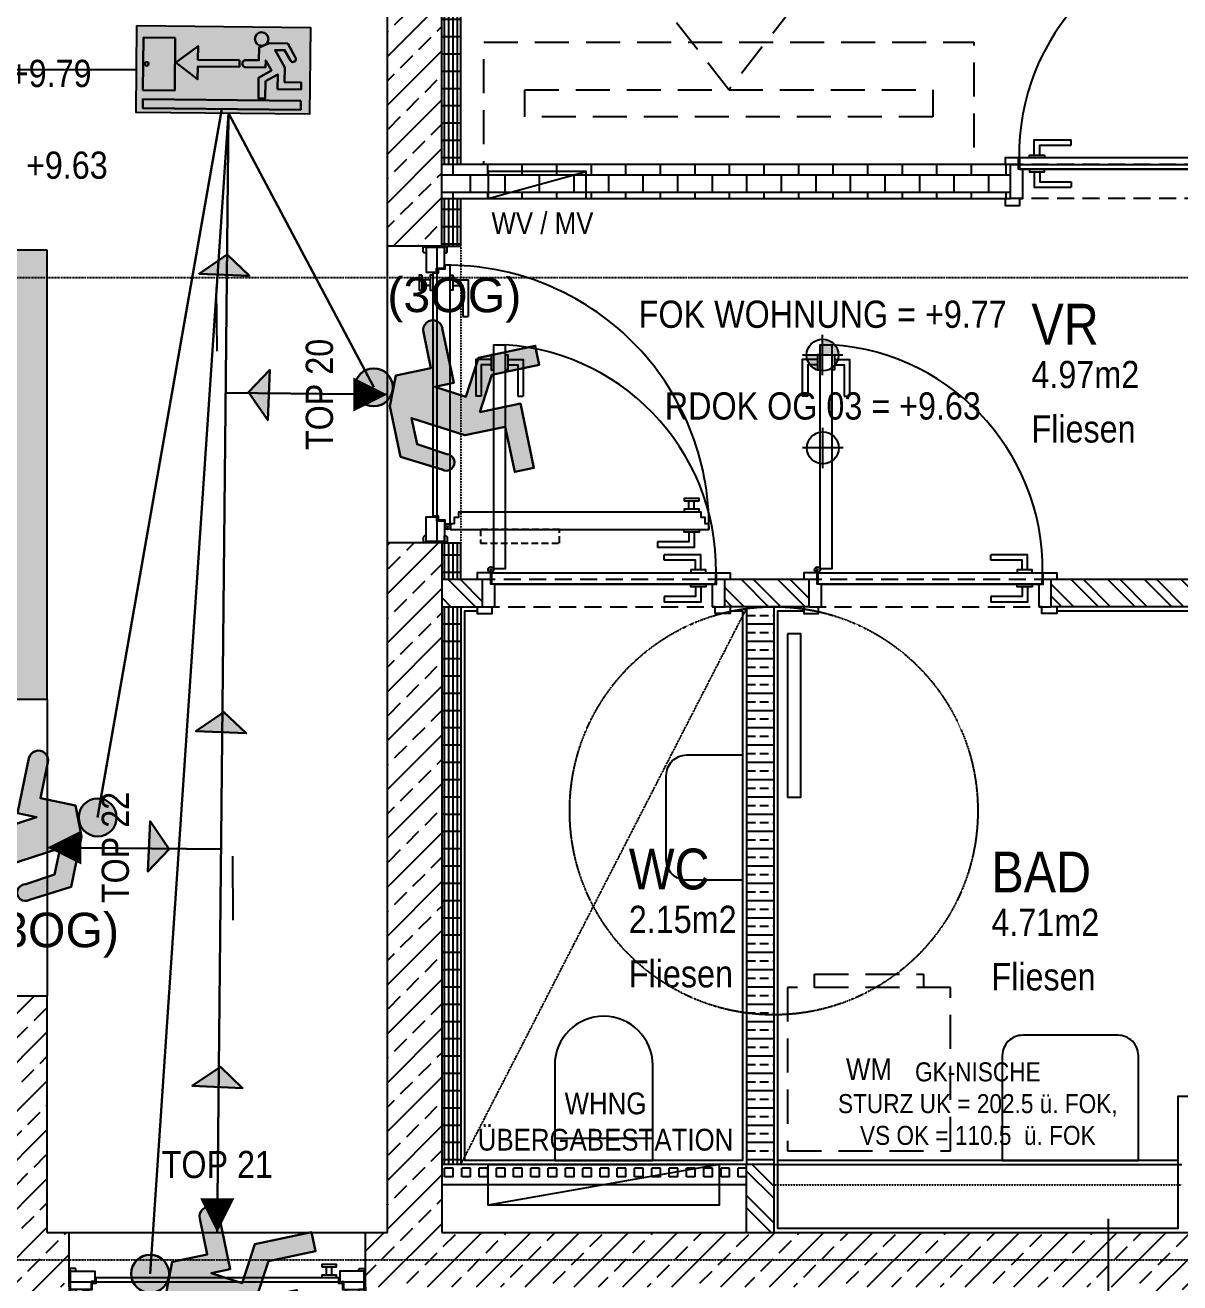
# Model space of a CAD drawing. Header units: millimetres. Extents: x -1798295 to -1733564, y -52013 to 52701.
# Drawn here: x -1744725 to -1740481, y -16437 to -11814 of the extents above; entities that cross this region are included whole.
import ezdxf
from ezdxf.enums import TextEntityAlignment as Align

# ---------------------------------------------------------------- set-up
doc = ezdxf.new("R2010")
doc.units = ezdxf.units.MM
for name, pattern in [('HIDDEN', [0.375, 0.25, -0.125]), ('HIDDEN2', [0.1875, 0.125, -0.0625]), ('STRICHPUNKT', [1, 0.5, -0.25, 0, -0.25])]:
    doc.linetypes.add(name, pattern=pattern)
for name, color, linetype in [('00_HLP---------M0', 6, 'Continuous'), ('01-ANS-G00-L03-M0', 8, 'Continuous'), ('01-SYM-G00-L03-M0', 8, 'Continuous'), ('01-TXT---------M0', 1, 'Continuous'), ('01-TXT---------PP', 1, 'Continuous'), ('01-TXT-G00-L03-M0', 1, 'Continuous'), ('02-ANS-G00-L03-M0', 8, 'Continuous'), ('02-AXO-G00-L03-M0', 8, 'STRICHPUNKT'), ('02-DIM-G00-L03-ACHSEN', 8, 'Continuous'), ('02-FIL-G00-L03-ORANGE', 40, 'Continuous'), ('02-FIL-G00-L03-STB', 8, 'Continuous'), ('02-FLI-G00-L03-M0', 141, 'Continuous'), ('02-HID---------M0', 8, 'HIDDEN2'), ('02-HID-G00-L03-M0', 8, 'HIDDEN2'), ('02-TWA---------M0', 4, 'Continuous'), ('02-TWA-G00-L03-M0', 4, 'Continuous'), ('02-ZWA---------M0', 2, 'Continuous'), ('02-ZWA-G00-L03-M0', 2, 'Continuous'), ('03-HID-G00-L03-M0', 8, 'HIDDEN2'), ('03-SYM-G00-L03-M0', 8, 'Continuous'), ('05-STO---------M0', 1, 'Continuous'), ('05-STO--------M0', 1, 'Continuous'), ('05-SYM---------M0', 8, 'Continuous'), ('05-SYM--------M0', 8, 'Continuous'), ('05-SYM-G00-L03-M0', 8, 'Continuous'), ('05_HLP---------M0', 6, 'Continuous'), ('07-BAR-G00-L03-M0', 8, 'HIDDEN2'), ('07-SAN-G00-L03-FBHZG-EVERT', 8, 'Continuous'), ('07-SAN-G00-L03-M0', 8, 'Continuous'), ('07-SYM-G00-L03-M0', 8, 'STRICHPUNKT'), ('07_MOB-G00-L03-M0', 6, 'HIDDEN2')]:
    doc.layers.add(name, color=color, linetype=linetype)
doc.styles.add('ARIAL', font='arial.ttf', dxfattribs={"width": 0.85})
doc.styles.get("Standard").update_dxf_attribs({"font": 'arial.ttf'})
doc.dimstyles.new('pp chromy&schneider', dxfattribs={"dimscale": 0.005, "dimtxt": 25, "dimasz": 10, "dimexe": 0, "dimexo": 0, "dimgap": 5, "dimtad": 1, "dimdec": 1, "dimlfac": 100, "dimrnd": 0.1, "dimzin": 9, "dimdsep": 46, "dimtxsty": 'ARIAL', "dimblk": 'c&s kote', "dimcen": 0, "dimse1": 1, "dimse2": 1, "dimclrd": 8, "dimclrt": 8, "dimadec": 0, "dimazin": 0, "dimtfac": 0.75, "dimtdec": 1, "dimtix": 1, "dimtmove": 2, "dimatfit": 0, "dimldrblk": 'NONE', "dimfxl": 1, "dimtolj": 1, "dimlwd": -1, "dimarcsym": 0})
pattern_1 = [(90, (-1823605.963, -55861.873), (-15.875, -2e-07), []), (180, (-1823605.963, -55861.87), (8e-07, -63.5), [])]
pattern_2 = [(135, (-1823605.96, -55861.87), (-67.35192, -67.35192), []), (135, (-1823605.96, -55816.97), (-67.35192, -67.35192), [])]
pattern_3 = [(45, (-1823605.96, -55861.87), (-89.80256, 89.80256), []), (45, (-1823516.16, -55861.87), (-89.80256, 89.80256), [63.5, -31.75])]

# ---------------------------------------------------------------- blocks, each defined once
blk = doc.blocks.new('WET')
at = {"layer": '02-TWA---------M0'}
for points in [[(-0.545, 0), (-0.545, 0.2)], [(0.545, 0), (0.545, 0.2)]]:
    blk.add_lwpolyline(points, dxfattribs=at)
at = {"layer": '02-ZWA---------M0'}
for points in [[(-0.545, 0), (-0.545, -0.07)], [(0.545, 0), (0.545, -0.07)]]:
    blk.add_lwpolyline(points, dxfattribs=at)
at = {"layer": '05-STO---------M0'}
for points in [[(-0.54, 0.058), (-0.52, 0.058), (-0.52, 0.063, 0.414214), (-0.525, 0.068), (-0.545, 0.068)], [(0.54, 0.058), (0.52, 0.058), (0.52, 0.063, -0.414214), (0.525, 0.068), (0.545, 0.068)], [(-0.54, -0.01), (-0.52, -0.01), (-0.52, -0.015, -0.414214), (-0.525, -0.02), (-0.545, -0.02)], [(0.54, -0.01), (0.52, -0.01), (0.52, -0.015, 0.414214), (0.525, -0.02), (0.545, -0.02)]]:
    blk.add_lwpolyline(points, format="xyb", close=True, dxfattribs=at)
for points in [[(-0.464, -0.01), (-0.54, -0.01), (-0.54, 0.058), (-0.45, 0.058), (-0.45, 0.058), (-0.45, 0.058), (-0.45, 0.0195), (-0.464, 0.0195), (-0.464, -0.01)], [(0.464, -0.01), (0.54, -0.01), (0.54, 0.058), (0.45, 0.058), (0.45, 0.058), (0.45, 0.058), (0.45, 0.0195), (0.464, 0.0195), (0.464, -0.01)]]:
    blk.add_lwpolyline(points, dxfattribs=at)
at = {"layer": '05-SYM---------M0'}
for p, q in [((-0.422, -0.908), (-0.392, -0.908)), ((-0.422, -0.928), (-0.392, -0.928))]:
    blk.add_line(p, q, dxfattribs=at)
for points in [[(0.545, 0.018), (-0.545, 0.018)], [(-0.432, -0.061), (-0.432, -0.061), (-0.452, -0.061), (-0.452, -0.046), (-0.476, -0.046), (-0.476, -0.032), (-0.496, -0.032), (-0.496, -0.982), (-0.476, -0.982), (-0.476, -0.968), (-0.452, -0.968), (-0.452, -0.953), (-0.432, -0.953), (-0.432, -0.061)], [(-0.491, -0.021), (-0.481, -0.021)], [(-0.486, -0.026), (-0.486, -0.016)], [(-0.506, -0.928), (-0.562, -0.928), (-0.562, -0.793)], [(-0.542, -0.793), (-0.562, -0.793)], [(-0.506, -0.908), (-0.542, -0.908), (-0.542, -0.793)], [(-0.496, -0.9455), (-0.506, -0.9455), (-0.506, -0.8905), (-0.496, -0.8905)], [(-0.432, -0.9455), (-0.422, -0.9455), (-0.422, -0.8905), (-0.432, -0.8905)], [(-0.392, -0.9455), (-0.382, -0.9455), (-0.382, -0.8905), (-0.392, -0.8905)], [(-0.392, -0.9455), (-0.392, -0.8905)]]:
    blk.add_lwpolyline(points, dxfattribs=at)
at = {"layer": '05-SYM---------M0', "linetype": 'HIDDEN2', "ltscale": 0.2}
blk.add_lwpolyline([(-0.496, -0.142), (-0.546, -0.142), (-0.546, -0.432), (-0.496, -0.432)], close=True, dxfattribs=at)
at = {"layer": '05-SYM---------M0'}
blk.add_circle((-0.486, -0.021), 0.01, dxfattribs=at)
blk.add_arc((-0.486, -0.021), 0.9611, 269.4038, 0.6558, dxfattribs=at)
at = {"layer": '05_HLP---------M0'}
for p, q in [((0.401, 0.043), (0.401, 0.073)), ((0.421, 0.043), (0.421, 0.073))]:
    blk.add_line(p, q, dxfattribs=at)
for points in [[(0.4385, 0.073), (0.4385, 0.083), (0.3835, 0.083), (0.3835, 0.073)], [(0.4385, 0.073), (0.3835, 0.073)], [(-0.446, 0.033), (-0.446, 0.033), (-0.446, 0.013), (-0.461, 0.013), (-0.461, -0.011), (-0.475, -0.011), (-0.475, -0.031), (0.475, -0.031), (0.475, -0.011), (0.461, -0.011), (0.461, 0.013), (0.446, 0.013), (0.446, 0.033), (-0.446, 0.033)], [(0.4385, 0.033), (0.4385, 0.043), (0.3835, 0.043), (0.3835, 0.033)], [(0.421, -0.041), (0.421, -0.097), (0.286, -0.097)], [(0.401, -0.041), (0.401, -0.077), (0.286, -0.077)], [(0.4385, -0.031), (0.4385, -0.041), (0.3835, -0.041), (0.3835, -0.031)], [(0.286, -0.077), (0.286, -0.097)]]:
    blk.add_lwpolyline(points, dxfattribs=at)
blk = doc.blocks.new('01-SQM')
at = {"layer": '01-TXT---------M0', "color": 1, "style": 'ARIAL', "width": 0.85}
blk.add_attdef('ROOM', (0, 0), '', height=0.15, dxfattribs=at)
blk.add_attdef('AREA', text='', height=0.1, dxfattribs=at).set_placement((0, -0.06), align=Align.TOP_LEFT)
at = {"layer": '01-TXT---------PP', "color": 1, "style": 'ARIAL', "width": 0.85}
blk.add_attdef('NR', text='', height=0.15, dxfattribs=at).set_placement((-0.1173, 0), align=Align.RIGHT)
blk.add_attdef('FLOOR', text='', height=0.1, dxfattribs=at).set_placement((0, -0.26), align=Align.TOP_LEFT)
blk = doc.blocks.new('00-top')
blk.add_lwpolyline([(0, 0, 0, 0.125, 0), (-0.125, 0, 0.125, 0.125, 0)], format="xyseb")
at = {"layer": '01-TXT---------M0', "color": 8, "style": 'ARIAL', "width": 0.85}
for tag, p in [('NUMBER', (-0.3, 0)), ('TOP', (-0.65, 0))]:
    blk.add_attdef(tag, text='', height=0.1, rotation=90, dxfattribs=at).set_placement(p, align=Align.MIDDLE_CENTER)
blk = doc.blocks.new('01-HK1')
for p, q in [((-0.0005, -0.0742), (-0.0005, 0.0742)), ((0.0737, 0), (-0.0747, 0))]:
    blk.add_line(p, q)
blk.add_circle((-0.0005, 0), 0.0586)
for points in [[(-0.0005, 0.0586), (0.0409, 0.0414), (-0.0005, 0)], [(-0.0005, 0), (0.0581, 0), (0.0409, 0.0414)], [(-0.0591, 0), (-0.0419, -0.0414), (-0.0005, 0)], [(-0.0419, -0.0414), (-0.0005, -0.0586), (-0.0005, 0)]]:
    blk.add_solid(points)
at = {"layer": '01-TXT---------M0', "color": 8, "style": 'ARIAL', "width": 0.85}
blk.add_attdef('HEIGHT', text='', height=0.1, dxfattribs=at).set_placement((0, 0.2), align=Align.TOP_CENTER)
blk = doc.blocks.new('07-WT60')
blk.add_lwpolyline([(-0.015, 0.25), (-0.4, 0.25, 0.414214), (-0.475, 0.175), (-0.475, -0.175, 0.414214), (-0.4, -0.25), (-0.015, -0.25)], format="xyb", close=True)
blk = doc.blocks.new('07-WM')
at = {"linetype": 'HIDDEN', "ltscale": 0.5}
blk.add_lwpolyline([(0.05, -0.05), (0.05, -0.65), (0.65, -0.65), (0.65, -0.05)], close=True, dxfattribs=at)
blk.add_lwpolyline([(0.65, -0.15), (0.7, -0.15), (0.7, -0.55), (0.65, -0.55)], dxfattribs=at)
blk = doc.blocks.new('07-WC')
blk.add_lwpolyline([(-0.015, -0.18), (-0.365, -0.18, -1), (-0.365, 0.18, 0), (-0.015, 0.18), (-0.015, -0.18)], format="xyb", close=True)
blk.add_lwpolyline([(-0.095, -0.18), (-0.095, 0.18)])
blk = doc.blocks.new('07-WT-WC')
blk.add_lwpolyline([(1.005, -0.015), (1.005, -0.22, -0.414214), (0.93, -0.295), (0.62, -0.295, -0.414214), (0.545, -0.22), (0.545, -0.015)], format="xyb", close=True)
blk = doc.blocks.new('TV-180')
at = {"flags": 128}
blk.add_lwpolyline([(0, -1.8), (0, 0), (0.45, 0), (0.45, -1.8)], close=True, dxfattribs=at)
blk.add_lwpolyline([(0.275, -0.15), (0.275, -1.65), (0.175, -1.65), (0.175, -0.15)], close=True)
blk.add_lwpolyline([(0.7286, -1.2536), (0.275, -0.9), (0.7286, -0.5464)])
blk = doc.blocks.new('TÜR-80_12-5er-WAND')
at = {"layer": '00_HLP---------M0'}
blk.add_lwpolyline([(-0.025, 0.4115), (-0.025, -0.4115), (-0.025, -0.4115), (0.017, -0.4115), (0.017, 0.4115)], close=True, dxfattribs=at)
for points in [[(0.017, 0.4), (0.017, -0.4)], [(-0.035, -0.3575), (-0.091, -0.3575), (-0.091, -0.2225)], [(-0.071, -0.2225), (-0.091, -0.2225)], [(-0.035, -0.3375), (-0.071, -0.3375), (-0.071, -0.2225)], [(0.027, -0.3575), (0.083, -0.3575), (0.083, -0.2225)], [(0.027, -0.3375), (0.063, -0.3375), (0.063, -0.2225)], [(0.063, -0.2225), (0.083, -0.2225)], [(-0.025, -0.375), (-0.035, -0.375), (-0.035, -0.32), (-0.025, -0.32)], [(0.017, -0.375), (0.027, -0.375), (0.027, -0.32), (0.017, -0.32)]]:
    blk.add_lwpolyline(points, dxfattribs=at)
at = {"layer": '02-HID---------M0', "ltscale": 0.5}
for points in [[(0, 0.445), (0, -0.445)], [(0.125, 0.445), (0.125, -0.445)]]:
    blk.add_lwpolyline(points, dxfattribs=at)
at = {"layer": '02-ZWA---------M0'}
for points in [[(0.125, 0.445), (0, 0.445)], [(0.125, -0.445), (0, -0.445)]]:
    blk.add_lwpolyline(points, dxfattribs=at)
at = {"layer": '05-STO--------M0'}
for points in [[(0.125, 0.465), (0.15, 0.465), (0.15, 0.41), (0.125, 0.41), (0.125, 0.4), (0.017, 0.4), (0.017, 0.415), (-0.025, 0.415), (-0.025, 0.465), (0, 0.465)], [(0.125, -0.465), (0.15, -0.465), (0.15, -0.41), (0.125, -0.41), (0.125, -0.4), (0.017, -0.4), (0.017, -0.415), (-0.025, -0.415), (-0.025, -0.465), (0, -0.465)]]:
    blk.add_lwpolyline(points, dxfattribs=at)
at = {"layer": '05-SYM---------M0'}
for points in [[(-0.8085, 0.414), (-0.8085, 0.47), (-0.6735, 0.47)], [(-0.6735, 0.45), (-0.6735, 0.47)], [(-0.7885, 0.414), (-0.7885, 0.45), (-0.6735, 0.45)], [(-0.826, 0.404), (-0.826, 0.414), (-0.771, 0.414), (-0.771, 0.404)], [(-0.826, 0.362), (-0.826, 0.352), (-0.771, 0.352), (-0.771, 0.362)], [(-0.8085, 0.352), (-0.8085, 0.296), (-0.6735, 0.296)], [(-0.7885, 0.352), (-0.7885, 0.316), (-0.6735, 0.316)], [(-0.6735, 0.316), (-0.6735, 0.296)]]:
    blk.add_lwpolyline(points, dxfattribs=at)
at = {"layer": '05-SYM--------M0'}
for points in [[(-0.036, 0.41), (-0.036, 0.42)], [(-0.031, 0.415), (-0.041, 0.415)]]:
    blk.add_lwpolyline(points, dxfattribs=at)
blk.add_lwpolyline([(-0.0395, 0.404), (-0.8625, 0.404), (-0.8625, 0.404), (-0.8625, 0.362), (-0.0395, 0.362)], close=True, dxfattribs=at)
blk.add_circle((-0.036, 0.415), 0.01, dxfattribs=at)
blk.add_arc((-0.036, 0.415), 0.8282, 183.6691, 273.6691, dxfattribs=at)
blk = doc.blocks.new('TÜR-80_10er-WAND')
at = {"layer": '00_HLP---------M0'}
for points in [[(-0.3575, 0.027), (-0.3575, 0.083), (-0.2225, 0.083)], [(-0.3375, 0.027), (-0.3375, 0.063), (-0.2225, 0.063)], [(-0.2225, 0.063), (-0.2225, 0.083)], [(0.4, 0.017), (-0.4, 0.017)], [(-0.375, 0.017), (-0.375, 0.027), (-0.32, 0.027), (-0.32, 0.017)], [(-0.375, -0.025), (-0.375, -0.035), (-0.32, -0.035), (-0.32, -0.025)], [(-0.3575, -0.035), (-0.3575, -0.091), (-0.2225, -0.091)], [(-0.3375, -0.035), (-0.3375, -0.071), (-0.2225, -0.071)], [(-0.2225, -0.071), (-0.2225, -0.091)]]:
    blk.add_lwpolyline(points, dxfattribs=at)
blk.add_lwpolyline([(0.4115, -0.025), (-0.4115, -0.025), (-0.4115, -0.025), (-0.4115, 0.017), (0.4115, 0.017)], close=True, dxfattribs=at)
at = {"layer": '02-HID---------M0', "ltscale": 0.5}
for points in [[(0.445, 0.1), (-0.445, 0.1)], [(-0.445, 0), (0.445, 0)]]:
    blk.add_lwpolyline(points, dxfattribs=at)
at = {"layer": '02-ZWA---------M0'}
for points in [[(-0.445, 0.1), (-0.445, 0)], [(0.445, 0.1), (0.445, 0)]]:
    blk.add_lwpolyline(points, dxfattribs=at)
at = {"layer": '05-STO--------M0'}
for points in [[(-0.465, 0.1), (-0.465, 0.125), (-0.41, 0.125), (-0.41, 0.1), (-0.4, 0.1), (-0.4, 0.017), (-0.415, 0.017), (-0.415, -0.025), (-0.465, -0.025), (-0.465, 0)], [(0.465, 0.1), (0.465, 0.125), (0.41, 0.125), (0.41, 0.1), (0.4, 0.1), (0.4, 0.017), (0.415, 0.017), (0.415, -0.025), (0.465, -0.025), (0.465, 0)]]:
    blk.add_lwpolyline(points, dxfattribs=at)
at = {"layer": '05-SYM---------M0'}
for points in [[(0.352, -0.8085), (0.296, -0.8085), (0.296, -0.6735)], [(0.316, -0.6735), (0.296, -0.6735)], [(0.352, -0.7885), (0.316, -0.7885), (0.316, -0.6735)], [(0.414, -0.8085), (0.47, -0.8085), (0.47, -0.6735)], [(0.414, -0.7885), (0.45, -0.7885), (0.45, -0.6735)], [(0.45, -0.6735), (0.47, -0.6735)], [(0.362, -0.826), (0.352, -0.826), (0.352, -0.771), (0.362, -0.771)], [(0.404, -0.826), (0.414, -0.826), (0.414, -0.771), (0.404, -0.771)]]:
    blk.add_lwpolyline(points, dxfattribs=at)
at = {"layer": '05-SYM--------M0'}
blk.add_lwpolyline([(0.404, -0.0395), (0.404, -0.8625), (0.404, -0.8625), (0.362, -0.8625), (0.362, -0.0395)], close=True, dxfattribs=at)
for points in [[(0.41, -0.036), (0.42, -0.036)], [(0.415, -0.031), (0.415, -0.041)]]:
    blk.add_lwpolyline(points, dxfattribs=at)
blk.add_circle((0.415, -0.036), 0.01, dxfattribs=at)
blk.add_arc((0.415, -0.036), 0.8282, 176.3309, 266.3309, dxfattribs=at)
blk = doc.blocks.new('01-HK2')
for p, q in [((0, -0.098), (0, 0.098)), ((0.098, 0), (-0.098, 0))]:
    blk.add_line(p, q)
blk.add_circle((0, 0), 0.0773)
at = {"layer": '01-TXT---------M0', "color": 8, "style": 'ARIAL', "width": 0.85}
blk.add_attdef('HEIGHT', text='', height=0.1, rotation=360, dxfattribs=at).set_placement((0, 0.132), align=Align.BOTTOM_CENTER)
blk = doc.blocks.new('c&s kote')
at = {"color": 8}
for p, q in [((0, -2), (0, 2)), ((0, 2), (0, -2)), ((-2, 0), (2, 0)), ((2, 0), (-2, 0))]:
    blk.add_line(p, q, dxfattribs=at)
blk.add_circle((0, 0), 0.5, dxfattribs=at)
blk = doc.blocks.new('*D277')
at = {"layer": '02-DIM-G00-L03-ACHSEN', "color": 8, "transparency": 16777216}
blk.add_arc((-1737493.3, 3998.1), 378.3, 0.0076, 89.9924, dxfattribs=at)
at = {"layer": 'Defpoints', "color": 0, "transparency": 16777216}
for p in [(-1737493.3, 6461.8), (-1737165.8, 4187.3), (-1768782.6, 3998.1), (-1735093.3, 3998.1), (-1737493.3, -28465.6)]:
    blk.add_point(p, dxfattribs=at)
at = {"layer": '02-DIM-G00-L03-ACHSEN', "color": 8, "transparency": 16777216, "xscale": 0.05, "yscale": 0.05, "zscale": 0.05}
for p, rotation in [((-1737493.3, 4376.4), 179.9962138351538), ((-1737115.1, 3998.1), 270.0037875515814)]:
    blk.add_blockref('c&s kote', p, dxfattribs=dict(at, rotation=rotation))
at = {"layer": '02-DIM-G00-L03-ACHSEN', "color": 8, "transparency": 16777216, "insert": (-1737225.8, 4265.7), "char_height": 0.125, "attachment_point": 5, "rotation": 315, "style": 'ARIAL'}
blk.add_mtext('\\A1;90.00°', dxfattribs=at)
blk = doc.blocks.new('_None')
blk = doc.blocks.new('*D278')
at = {"layer": '02-DIM-G00-L03-ACHSEN', "color": 8, "transparency": 16777216}
blk.add_arc((-1765663.3, -25395.2), 946.5, 179.3155, 269.997, dxfattribs=at)
at = {"layer": 'Defpoints', "color": 0, "transparency": 16777216}
for p in [(-1765663.3, 6461.8), (-1768706, -25358.7), (-1735093.3, -25762.1), (-1766486.8, -25861.9), (-1765663.3, -28465.6)]:
    blk.add_point(p, dxfattribs=at)
at = {"layer": '02-DIM-G00-L03-ACHSEN', "color": 8, "transparency": 16777216, "xscale": 0.05, "yscale": 0.05, "zscale": 0.05}
for p, rotation in [((-1766609.8, -25383.9), 89.31399766154718), ((-1765663.3, -26341.7), 359.998487369845)]:
    blk.add_blockref('c&s kote', p, dxfattribs=dict(at, rotation=rotation))
at = {"layer": '02-DIM-G00-L03-ACHSEN', "color": 8, "transparency": 16777216, "insert": (-1766336.6, -26060.4), "char_height": 0.125, "attachment_point": 5, "rotation": 314.6562, "style": 'ARIAL'}
blk.add_mtext('\\A1;90.69°', dxfattribs=at)
blk = doc.blocks.new('*D279')
at = {"layer": '02-DIM-G00-L03-ACHSEN', "color": 8, "transparency": 16777216}
blk.add_arc((-1737493.3, -25733.3), 916.3, 270.0031, 359.3094, dxfattribs=at)
at = {"layer": 'Defpoints', "color": 0, "transparency": 16777216}
for p in [(-1737493.3, 6461.8), (-1768706, -25358.7), (-1735093.3, -25762.1), (-1737038.4, -26528.6), (-1737493.3, -28465.6)]:
    blk.add_point(p, dxfattribs=at)
at = {"layer": '02-DIM-G00-L03-ACHSEN', "color": 8, "transparency": 16777216, "xscale": 0.05, "yscale": 0.05, "zscale": 0.05}
for p, rotation in [((-1736577.1, -25744.2), 89.31092105198894), ((-1737493.3, -26649.5), 180.0015639796901)]:
    blk.add_blockref('c&s kote', p, dxfattribs=dict(at, rotation=rotation))
at = {"layer": '02-DIM-G00-L03-ACHSEN', "color": 8, "transparency": 16777216, "insert": (-1736849.4, -26385), "char_height": 0.125, "attachment_point": 5, "rotation": 44.6562, "style": 'ARIAL'}
blk.add_mtext('\\A1;89.31°', dxfattribs=at)
blk = doc.blocks.new('9809550')
at = {"color": 18, "lineweight": 30, "true_color": 0x000000}
for points in [[(423921.7, 99168.8), (423956.8, 99168.8), (423956.8, 99202.9), (423984.5, 99214.5), (424033.7, 99214.5), (424053.8, 99178.3)], [(424040.2, 99170.9), (424025.2, 99196.7), (423999.7, 99196.8), (424026.2, 99150.3), (424026.2, 99110.9), (424070.2, 99110.9), (424070.2, 99092.3), (424007.5, 99092.3), (424007.5, 99131.7), (423975, 99113.1), (423975, 99067), (423956.5, 99067), (423956.5, 99122.4), (423990.5, 99141.9), (423975.1, 99168.8), (423975.1, 99150.2), (423921.7, 99150.3)]]:
    blk.add_lwpolyline(points, dxfattribs=at)
blk.add_circle((423963.6, 99225.9), 18.1, dxfattribs=at)
for centre, radius, start, end in [((423921.7, 99159.5), 9.27, 89.9849, 270.0151), ((424047.8, 99173.1), 7.96, 195.7299, 41.4005)]:
    blk.add_arc(centre, radius, start, end, dxfattribs=at)
blk = doc.blocks.new('RIVO-SIBEL-ARR-left')
h = blk.add_hatch(color=100)
h.paths.add_polyline_path([(3656.51, 1956.46), (3656.51, 1947.63), (3674.18, 1947.63), (3674.18, 1956.46)])
h.paths.add_polyline_path([(3662.75, 1954.45), (3662.75, 1953.06), (3666.97, 1953.06), (3666.98, 1952.36), (3662.74, 1952.36), (3662.74, 1951.07), (3660.49, 1952.74)], flags=16)
h.paths.add_polyline_path([(3660.42, 1955.25), (3660.42, 1949.9), (3657.18, 1949.9), (3657.18, 1955.25)], flags=16)
h.paths.add_polyline_path([(3657.73, 1952.58, -1), (3657.35, 1952.58, -1)], flags=0)
h.paths.add_polyline_path([(3667.61, 1953.06), (3668.95, 1953.06), (3668.95, 1954.36), (3669.48, 1954.59, -0.535619), (3668.52, 1955.23, -1), (3669.9, 1955.23, -0.302406), (3669.48, 1954.59), (3670.01, 1954.8), (3671.88, 1954.8), (3672.65, 1953.42, -1.25347), (3672.13, 1953.14), (3671.56, 1954.12), (3670.59, 1954.12), (3671.59, 1952.35), (3671.59, 1950.85), (3673.27, 1950.85), (3673.27, 1950.14), (3670.88, 1950.14), (3670.88, 1951.64), (3669.64, 1950.93), (3669.64, 1949.18), (3668.94, 1949.18), (3668.94, 1951.29), (3670.24, 1952.03), (3669.65, 1953.05), (3669.65, 1952.35), (3667.61, 1952.35, -1)], flags=16)
h.paths.add_polyline_path([(3673.27, 1948.98), (3673.27, 1948.07), (3657.18, 1948.07), (3657.18, 1948.98)], flags=16)
h = blk.add_hatch(color=256)
h.paths.add_polyline_path([(3670.59, 1954.12), (3671.56, 1954.12), (3672.13, 1953.14, 1.25347), (3672.65, 1953.42), (3671.88, 1954.8), (3670.01, 1954.8), (3668.95, 1954.36), (3668.95, 1953.06), (3667.61, 1953.06, 1), (3667.61, 1952.35), (3669.65, 1952.35), (3669.65, 1953.05), (3670.24, 1952.03), (3668.94, 1951.29), (3668.94, 1949.18), (3669.64, 1949.18), (3669.64, 1950.93), (3670.88, 1951.64), (3670.88, 1950.14), (3673.27, 1950.14), (3673.27, 1950.85), (3671.59, 1950.85), (3671.59, 1952.35)])
h.paths.add_polyline_path([(3668.52, 1955.23, 1), (3669.9, 1955.23, 1)])
h = blk.add_hatch(color=7)
h.paths.add_polyline_path([(3660.42, 1955.25), (3657.18, 1955.25), (3657.18, 1949.9), (3660.42, 1949.9)])
h.paths.add_polyline_path([(3657.73, 1952.58, -1), (3657.35, 1952.58, -1)], flags=16)
h.paths.add_polyline_path([(3673.27, 1948.07), (3673.27, 1948.98), (3657.18, 1948.98), (3657.18, 1948.07)])
blk.add_hatch(color=256).paths.add_polyline_path([(3662.75, 1953.06), (3662.75, 1954.45), (3660.49, 1952.74), (3662.74, 1951.07), (3662.74, 1952.36), (3666.98, 1952.36), (3666.97, 1953.06)])
blk.add_lwpolyline([(3656.51, 1956.46), (3674.18, 1956.46), (3674.18, 1947.63), (3656.51, 1947.63)], close=True)
at = {"color": 18, "lineweight": 30, "true_color": 0x000000}
for points in [[(3660.42, 1955.25), (3657.18, 1955.25), (3657.18, 1949.9), (3660.42, 1949.9)], [(3673.27, 1948.98), (3657.18, 1948.98), (3657.18, 1948.07), (3673.27, 1948.07)]]:
    blk.add_lwpolyline(points, close=True, dxfattribs=at)
blk.add_lwpolyline([(3666.97, 1953.06), (3662.75, 1953.06), (3662.75, 1954.45), (3660.49, 1952.74), (3662.74, 1951.07), (3662.74, 1952.36), (3666.98, 1952.36), (3666.97, 1953.06)], dxfattribs=at)
blk.add_circle((3657.54, 1952.58), 0.19, dxfattribs=at)
at = {"xscale": 0.0381026673526157, "yscale": 0.0381026673526157, "zscale": 0.0381026673526157}
blk.add_blockref('9809550', (-12484.93, -1825.54), dxfattribs=at)
blk = doc.blocks.new('4444444')
at = {"lineweight": 30}
h = blk.add_hatch(color=100, dxfattribs=at)
h.dxf.hatch_style = 1
h.paths.add_polyline_path([(431810.8, 98429.5), (431736, 98429.5), (431806.7, 98326.5)])
h.paths.add_polyline_path([(431814, 98511.5), (431736, 98429.5), (431810.8, 98429.5)])
at = {"color": 102, "lineweight": 30, "true_color": 0x21de37}
blk.add_lwpolyline([(431736, 98429.5), (431806.7, 98326.5), (431736, 98429.5), (431814, 98511.5), (431806.7, 98326.5)], dxfattribs=at)
blk = doc.blocks.new('750298750')
h = blk.add_hatch(color=3)
h.paths.add_polyline_path([(426943.6, 99576.9), (426968.1, 99576.8), (426982.5, 99552, 1.25347), (426995.6, 99559.2), (426976.3, 99594), (426929, 99594), (426902.3, 99582.8), (426902.3, 99550), (426868.6, 99550, 1), (426868.6, 99532.2), (426919.9, 99532.1), (426919.9, 99550), (426934.8, 99524.1), (426902.1, 99505.4), (426902.1, 99452.1), (426919.8, 99452.1), (426919.8, 99496.4), (426951.1, 99514.3), (426951.1, 99476.4), (427011.4, 99476.4), (427011.4, 99494.3), (426969.1, 99494.3), (426969.1, 99532.2)])
h.paths.add_polyline_path([(426891.5, 99604.9, 1), (426926.3, 99604.9, 1)])
at = {"xscale": 0.9619413167778113, "yscale": 0.9619413167778113, "zscale": 0.9619413167778113}
blk.add_blockref('9809550', (19080.8, 4155.4), dxfattribs=at)

msp = doc.modelspace()

# ---------------------------------------------------------------- hatches: boundary and pattern name
at = {"layer": '02-FIL-G00-L03-ORANGE', "true_color": 0x636466}
h = msp.add_hatch(dxfattribs=at)
h.set_pattern_fill('GRATE', color=251, scale=20, angle=197.046542, style=0)
h.set_pattern_definition(pattern_1)
h.paths.add_polyline_path([(-1743123.3324, -8821.8721), (-1743193.3324, -8821.8721), (-1743193.3323, -12326.8721), (-1743123.3323, -12326.8721)])
h = msp.add_hatch(dxfattribs=at)
h.set_pattern_fill('BRICK', color=251, scale=10, angle=107.046542, style=0)
h.set_pattern_definition([(7e-07, (-1823605.963, -55861.87), (-8e-07, 63.5), []), (90, (-1823605.96, -55861.87), (-127, -2e-06), [63.5, -63.5]), (90, (-1823542.46, -55861.87), (-127, -2e-06), [-63.5, 63.5])])
h.paths.add_polyline_path([(-1743193.3323, -12326.8721), (-1743193.3323, -12451.8721), (-1741103.3323, -12451.8721), (-1741103.3323, -12326.8721)])
h = msp.add_hatch(dxfattribs=at)
h.set_pattern_fill('GRATE', color=251, scale=20, angle=197.046542, style=0)
h.set_pattern_definition(pattern_1)
h.paths.add_polyline_path([(-1743123.3323, -12451.8721), (-1743193.3323, -12451.8721), (-1743193.3323, -12626.8721), (-1743123.3323, -12626.8721)])
h = msp.add_hatch(dxfattribs=at)
h.set_pattern_fill('ANSI32', color=251, scale=10, angle=197.046542, style=0)
h.set_pattern_definition(pattern_2)
h.paths.add_polyline_path([(-1739473.3323, -15151.8721), (-1739473.3323, -12451.8721), (-1739573.3323, -12451.8721), (-1739573.3323, -13851.8721), (-1740953.3323, -13851.8721), (-1740953.3323, -13951.8721), (-1739573.3323, -13951.8721), (-1739573.3323, -15761.8721), (-1739473.3323, -15761.8721), (-1739473.3323, -15251.8721), (-1738523.3323, -15251.8721), (-1738523.3323, -15239.3721), (-1739473.3323, -15239.3721), (-1739473.3323, -15164.3721), (-1738523.3323, -15164.3721), (-1738523.3323, -15151.8721)])
h = msp.add_hatch(dxfattribs=at)
h.set_pattern_fill('GRATE', color=251, scale=20, angle=197.046542, style=0)
h.set_pattern_definition(pattern_1)
h.paths.add_polyline_path([(-1743123.3323, -13716.8721), (-1743193.3323, -13716.8721), (-1743193.3323, -13851.8721), (-1743123.3323, -13851.8721)])
h = msp.add_hatch(dxfattribs=at)
h.set_pattern_fill('ANSI32', color=251, scale=10, angle=197.046542, style=0)
h.set_pattern_definition(pattern_2)
h.paths.add_polyline_path([(-1743043.3323, -13851.8721), (-1743193.3323, -13851.8721), (-1743193.3323, -13951.8721), (-1743043.3323, -13951.8721)])
h = msp.add_hatch(dxfattribs=at)
h.set_pattern_fill('ANSI32', color=251, scale=10, angle=197.046542, style=0)
h.set_pattern_definition(pattern_2)
h.paths.add_polyline_path([(-1741843.3323, -13851.8721), (-1742153.3323, -13851.8721), (-1742153.3323, -13951.8721), (-1741843.3323, -13951.8721)])
h = msp.add_hatch(dxfattribs=at)
h.set_pattern_fill('GRATE', color=251, scale=20, angle=197.046542, style=0)
h.set_pattern_definition(pattern_1)
h.paths.add_polyline_path([(-1743123.3323, -13951.8721), (-1743193.3323, -13951.8721), (-1743193.3323, -16001.8721), (-1743123.3323, -16001.8721)])
h = msp.add_hatch(dxfattribs=at)
h.set_pattern_fill('BRASS', color=251, scale=10, angle=107.046542, style=0)
h.set_pattern_definition([(7e-07, (-1823605.963, -55861.87), (-8e-07, 63.5), []), (7e-07, (-1823605.963, -55830.12), (-8e-07, 63.5), [31.75, -15.875])])
h.paths.add_polyline_path([(-1741973.3323, -13951.8721), (-1742073.3323, -13951.8721), (-1742073.3323, -16001.8721), (-1741973.3323, -16001.8721)])
h = msp.add_hatch(dxfattribs=at)
h.set_pattern_fill('SQUARE', color=251, scale=10, angle=197.046542, style=0)
h.set_pattern_definition([(90, (-1823605.963, -55861.873), (-31.75, -4e-07), [31.75, -31.75]), (180, (-1823605.963, -55861.873), (4e-07, -31.75), [31.75, -31.75])])
h.paths.add_polyline_path([(-1742073.3323, -16001.8721), (-1743193.3323, -16001.8721), (-1743193.3323, -16076.8721), (-1742073.3323, -16076.8721)])
h = msp.add_hatch(dxfattribs=at)
h.set_pattern_fill('ANSI32', color=251, scale=10, angle=197.046542, style=0)
h.set_pattern_definition(pattern_2)
h.paths.add_polyline_path([(-1741973.3323, -16001.8721), (-1742073.3323, -16001.8721), (-1742073.3323, -16251.8721), (-1741973.3323, -16251.8721)])
at = {"layer": '02-FIL-G00-L03-STB', "true_color": 0x636466}
h = msp.add_hatch(dxfattribs=at)
h.set_pattern_fill('ANSI33', color=251, scale=20, angle=107.046542, style=0)
h.set_pattern_definition(pattern_3)
h.paths.add_polyline_path([(-1738443.3379, -5121.8721), (-1740443.3324, -5121.8721), (-1740443.3324, -3931.8721), (-1740519.3325, -3931.8721), (-1740519.3325, -3931.8721), (-1740643.3324, -3931.8721), (-1740643.3324, -4896.8721), (-1740643.3324, -5121.8721), (-1744643.3324, -5121.8722), (-1744643.3324, -4181.8721), (-1744843.3324, -4181.8721), (-1744843.3324, -4606.8722), (-1745068.3324, -4606.8722), (-1745068.3324, -4906.8722), (-1744843.3324, -4906.8722), (-1744843.3324, -5321.8722), (-1743393.3324, -5321.8721), (-1743393.3324, -9641.8721), (-1743473.3324, -9641.8721), (-1743473.3324, -9841.8721), (-1743393.3324, -9841.8721), (-1743393.3323, -12626.8721), (-1743193.3323, -12626.8721), (-1743193.3324, -5321.8721), (-1739623.3324, -5321.8721), (-1739623.3324, -6211.8721), (-1739499.3324, -6211.8721), (-1739499.3324, -6211.8721), (-1739423.3324, -6211.8721), (-1739423.3324, -5321.8721), (-1738443.3379, -5321.8721)])
h = msp.add_hatch(dxfattribs=at)
h.set_pattern_fill('ANSI33', color=251, scale=20, angle=107.046542, style=0)
h.set_pattern_definition(pattern_3)
h.paths.add_polyline_path([(-1744643.3323, -12641.8722), (-1752273.3323, -12641.8723), (-1752273.3323, -12556.8723), (-1752473.3323, -12556.8723), (-1752473.3323, -16791.8723), (-1755133.3323, -16791.8723), (-1755133.3323, -16915.8723), (-1755133.3323, -16915.8723), (-1755133.3323, -16991.8723), (-1752273.3323, -16991.8723), (-1752273.3323, -16911.8723), (-1752273.3323, -12841.8723), (-1744843.3323, -12841.8722), (-1744843.3323, -14291.8722), (-1744643.3323, -14291.8722)])
h = msp.add_hatch(dxfattribs=at)
h.set_pattern_fill('ANSI33', color=251, scale=20, angle=107.046542, style=0)
h.set_pattern_definition(pattern_3)
h.paths.add_polyline_path([(-1737393.3323, -15051.8721), (-1737473.3323, -15051.8721), (-1737593.3323, -15051.8721), (-1737593.3323, -16251.8721), (-1743193.3323, -16251.8721), (-1743193.3323, -13716.8721), (-1743393.3323, -13716.8721), (-1743393.3323, -16251.8721), (-1743473.3323, -16251.8721), (-1743473.3323, -16451.8721), (-1740643.3323, -16451.8721), (-1740643.3323, -17641.8721), (-1740519.3323, -17641.8721), (-1740519.3323, -17641.8721), (-1740443.3323, -17641.8721), (-1740443.3323, -16451.8721), (-1737393.3323, -16451.8721)])
h = msp.add_hatch(dxfattribs=at)
h.set_pattern_fill('ANSI33', color=251, scale=20, angle=107.046542, style=0)
h.set_pattern_definition(pattern_3)
h.paths.add_polyline_path([(-1744643.3323, -16451.8722), (-1744563.3323, -16451.8722), (-1744563.3323, -16251.8722), (-1744643.3323, -16251.8722), (-1744643.3323, -15381.8722), (-1744843.3323, -15381.8722), (-1744843.3323, -16361.8722), (-1745493.3323, -16361.8722), (-1745493.3323, -16561.8722), (-1744843.3323, -16561.8722), (-1744843.3322, -20546.8722), (-1746743.3322, -20546.8722), (-1746743.3322, -21646.8722), (-1750543.3322, -21646.8722), (-1750543.3322, -19581.8722), (-1750667.3322, -19581.8722), (-1750667.3322, -19581.8723), (-1750743.3322, -19581.8723), (-1750743.3084, -22851.8722), (-1750667.3322, -22851.8722), (-1750667.3322, -22851.8722), (-1750543.3322, -22851.8722), (-1750543.3322, -21846.8722), (-1746543.3322, -21846.8722), (-1746543.3322, -20746.8722), (-1744643.3322, -20746.8722)])

# ---------------------------------------------------------------- linework, layer by layer
for p, q in [((-1744022.0917, -12778.592), (-1744020.7012, -13013.0537)), ((-1743962.3335, -14868.99), (-1743960.943, -15103.4517))]:
    msp.add_line(p, q)
at = {"color": 102, "lineweight": 30, "true_color": 0x21de37}
for points in [[(-1744318.1713, -11978.9575), (-1749990.3781, -11965.9786)], [(-1744018.3323, -16251.8722), (-1743976.9812, -12138.4804)], [(-1743393.3323, -13171.8721), (-1743987.3097, -13165.901)], [(-1744643.3323, -14836.8722), (-1744004.1722, -14843.2975)]]:
    msp.add_lwpolyline(points, dxfattribs=at)
at = {"color": 4, "lineweight": 30}
for points in [[(-1744458.0995, -14726.2034), (-1744002.0722, -12122.2393)], [(-1744265.3245, -16403.2652), (-1743976.9812, -12138.4804)], [(-1743443.32, -13145.4086), (-1743976.9812, -12138.4804)]]:
    msp.add_lwpolyline(points, dxfattribs=at)
at = {"layer": '01-ANS-G00-L03-M0', "color": 251, "true_color": 0x636466}
msp.add_lwpolyline([(-1741103.3323, -12326.8721), (-1740213.3323, -12326.8721)], dxfattribs=at)
at = {"layer": '02-ANS-G00-L03-M0', "color": 251, "true_color": 0x636466}
msp.add_lwpolyline([(-1741973.3323, -16001.8721), (-1740473.3323, -16001.8721)], dxfattribs=at)
at = {"layer": '02-AXO-G00-L03-M0', "color": 251, "true_color": 0x636466}
for points in [[(-1768705.9638, -12741.8725), (-1735093.3323, -12741.872)], [(-1768705.9638, -16351.8725), (-1735093.3323, -16351.872)]]:
    msp.add_lwpolyline(points, dxfattribs=at)
at = {"layer": '02-FLI-G00-L03-M0', "color": 251, "true_color": 0x636466}
for points in [[(-1742133.3323, -13966.8721), (-1742088.3323, -13966.8721), (-1742088.3323, -15986.8721), (-1743108.3323, -15986.8721), (-1743108.3323, -13966.8721), (-1743063.3323, -13966.8721)], [(-1740933.3323, -13966.8721), (-1739588.3323, -13966.8721), (-1739588.3323, -15751.8721), (-1740488.3323, -15751.8721), (-1740488.3323, -16236.8721), (-1741958.3323, -16236.8721), (-1741958.3323, -13966.8721), (-1741863.3323, -13966.8721)], [(-1740488.3323, -15986.8721), (-1741958.3323, -15986.8721)]]:
    msp.add_lwpolyline(points, dxfattribs=at)
at = {"layer": '02-HID-G00-L03-M0', "color": 251, "true_color": 0x636466}
for points in [[(-1743393.3323, -13716.8721), (-1743393.3323, -12626.8721)], [(-1744643.3323, -14291.8722), (-1744643.3323, -15381.8722)], [(-1744563.3323, -16251.8722), (-1743473.3323, -16251.8721)]]:
    msp.add_lwpolyline(points, dxfattribs=at)
at = {"layer": '02-HID-G00-L03-M0', "color": 251, "ltscale": 0.5, "true_color": 0x636466}
for points in [[(-1743123.3323, -12626.8721), (-1743123.3323, -13716.8721)], [(-1741973.3323, -16076.8721), (-1740473.3323, -16076.8721)]]:
    msp.add_lwpolyline(points, dxfattribs=at)
at = {"layer": '02-TWA-G00-L03-M0', "color": 251, "true_color": 0x636466}
for p, q in [((-1743193.3323, -12626.8721), (-1743193.3324, -5321.8721)), ((-1743393.3323, -12626.8721), (-1743393.3324, -9841.8721)), ((-1744643.3323, -12641.8722), (-1752273.3323, -12641.8723)), ((-1744643.3323, -14291.8722), (-1744643.3323, -12641.8722)), ((-1743393.3323, -16251.8721), (-1743393.3323, -13716.8721)), ((-1744643.3323, -16251.8722), (-1744643.3323, -15381.8722)), ((-1743193.3323, -16251.8721), (-1737593.3323, -16251.8721))]:
    msp.add_line(p, q, dxfattribs=at)
for points in [[(-1743193.3323, -13716.8721), (-1743193.3323, -16251.8721)], [(-1744643.3323, -16251.8722), (-1744563.3323, -16251.8722)], [(-1743473.3323, -16251.8721), (-1743393.3323, -16251.8721)]]:
    msp.add_lwpolyline(points, dxfattribs=at)
at = {"layer": '02-ZWA-G00-L03-M0', "color": 251, "true_color": 0x636466}
for p, q in [((-1743123.3323, -12326.8721), (-1743123.3324, -8821.8721)), ((-1743193.3323, -12451.8721), (-1741103.3323, -12451.8721)), ((-1743123.3323, -12626.8721), (-1743123.3323, -12451.8721)), ((-1743123.3323, -13851.8721), (-1743123.3323, -13716.8721)), ((-1739573.3323, -13851.8721), (-1740953.3323, -13851.8721)), ((-1743193.3323, -13951.8721), (-1743043.3323, -13951.8721)), ((-1741843.3323, -13951.8721), (-1742153.3323, -13951.8721)), ((-1742073.3323, -13951.8721), (-1742073.3323, -16001.8721)), ((-1741973.3323, -13951.8721), (-1741973.3323, -16251.8721)), ((-1739573.3323, -13951.8721), (-1740953.3323, -13951.8721)), ((-1741973.3323, -16001.8721), (-1743193.3323, -16001.8721)), ((-1742073.3323, -16251.8721), (-1742073.3323, -16001.8721)), ((-1742073.3323, -16076.8721), (-1743193.3323, -16076.8721))]:
    msp.add_line(p, q, dxfattribs=at)
for points in [[(-1741103.3323, -12326.8721), (-1743193.3323, -12326.8721)], [(-1743043.3323, -13851.8721), (-1743193.3323, -13851.8721)], [(-1741843.3323, -13851.8721), (-1742153.3323, -13851.8721)], [(-1743123.3323, -13951.8721), (-1743123.3323, -16001.8721)]]:
    msp.add_lwpolyline(points, dxfattribs=at)
at = {"layer": '03-HID-G00-L03-M0', "color": 251, "true_color": 0x636466}
msp.add_lwpolyline([(-1743123.3323, -16001.8721), (-1742073.3323, -13958.5711)], dxfattribs=at)
at = {"layer": '03-SYM-G00-L03-M0', "color": 251, "true_color": 0x636466}
msp.add_lwpolyline([(-1740743.3323, -16571.8721), (-1740743.3323, -16201.73)], dxfattribs=at)
at = {"layer": '07-BAR-G00-L03-M0', "color": 251, "true_color": 0x636466}
msp.add_circle((-1741973.3143, -14701.8721), 750, dxfattribs=at)
at = {"layer": '07-SAN-G00-L03-FBHZG-EVERT', "color": 251, "true_color": 0x636466}
for points in [[(-1743023.3323, -12451.8721), (-1742663.3323, -12451.8721), (-1742663.3323, -12351.8721), (-1743023.3323, -12351.8721)], [(-1742173.3323, -16001.8721), (-1742173.3323, -16151.8721), (-1743023.3323, -16151.8721), (-1743023.3323, -16001.8721)]]:
    msp.add_lwpolyline(points, close=True, dxfattribs=at)
for points in [[(-1743023.3323, -12451.8721), (-1742663.3323, -12351.8721)], [(-1742173.3323, -16001.8721), (-1743023.3323, -16151.8721)]]:
    msp.add_lwpolyline(points, dxfattribs=at)
at = {"layer": '07-SAN-G00-L03-M0', "color": 251, "true_color": 0x636466}
msp.add_lwpolyline([(-1741923.3323, -14051.8721), (-1741923.3323, -14651.8721), (-1741873.3323, -14651.8721), (-1741873.3323, -14051.8721)], close=True, dxfattribs=at)

# ---------------------------------------------------------------- block references
at = {"xscale": 36.09829615085673, "yscale": 36.09829615085673, "zscale": 36.09829615085673, "rotation": 359.4240370048823}
msp.add_blockref('RIVO-SIBEL-ARR-left', (-1877010.6362, -81110.8455), dxfattribs=at)
at = {"color": 102, "lineweight": 30, "true_color": 0x21de37}
for p, rotation in [((-1841423.8241, 419302.354), 269.8688980571938), ((-2175863.2508, -110604.5502), 359.86889805708), ((-1841435.4233, 417621.2017), 269.8688980571938), ((-1312235.0395, 82597.8401), 179.868898057078), ((-1841448.5063, 416317.3515), 269.8688980571938)]:
    msp.add_blockref('4444444', p, dxfattribs=dict(at, rotation=rotation))
at = {"color": 102, "lineweight": 30, "true_color": 0x21de37, "yscale": 4.006823643639398, "zscale": 4.006823643639398}
for p, xscale, rotation in [((-1704315.4536, 1742908.5204), -4.006823643639401, 101.8566707171925), ((-1787604.0571, 1741233.5961), 4.006823643639398, 258.2744333076137), ((-1705137.4581, 1739650.6638), -4.006823643639401, 101.8566707171925)]:
    msp.add_blockref('750298750', p, dxfattribs=dict(at, xscale=xscale, rotation=rotation))
at = {"layer": '01-SYM-G00-L03-M0', "color": 251, "true_color": 0x636466, "xscale": 999.9999999999995, "yscale": 999.9999999999995, "zscale": 999.9999999999995}
for p, rotation, values in [((-1745001.9013, -12141.8722), 7.076975748e-07, {'HEIGHT': 'FOK STGH = +9.79'}), ((-1741793.333, -13026.8721), 4.19682703787e-05, {'HEIGHT': 'FOK WOHNUNG = +9.77'})]:
    msp.add_blockref('01-HK1', p, dxfattribs=dict(at, rotation=rotation)).add_auto_attribs(values)
at = {"layer": '01-SYM-G00-L03-M0', "color": 251, "true_color": 0x636466}
ref = msp.add_blockref('01-HK2', (-1745001.9013, -12483.2784), dxfattribs=dict(at, xscale=757.5757580624572, yscale=757.5757580613005, zscale=757.5757580681659, rotation=7.103270536e-07))
ref.add_attrib('HEIGHT', 'RDOK OG 03 = +9.63', dxfattribs={"layer": '01-TXT---------M0', "color": 8, "height": 100, "rotation": 0.0000007, "style": 'ARIAL', "width": 0.85}).set_placement((-1745001.9013, -12409.0597), align=Align.BOTTOM_CENTER)
ref = msp.add_blockref('00-top', (-1743393.3323, -13171.8721), dxfattribs=dict(at, xscale=999.9999999999995, yscale=999.9999999999995, zscale=999.9999999999995, rotation=6.464004861e-07))
ref.add_attrib('TOP', 'TOP 20', dxfattribs={"layer": '01-TXT---------M0', "color": 8, "height": 100, "rotation": 90.0000006, "style": 'ARIAL', "width": 0.85}).set_placement((-1743643.3323, -13171.8721), align=Align.MIDDLE_CENTER)
ref = msp.add_blockref('01-HK2', (-1741792.8225, -13368.2771), dxfattribs=dict(at, xscale=757.5757580624572, yscale=757.5757580613005, zscale=757.5757580681659, rotation=7.103270536e-07))
ref.add_attrib('HEIGHT', 'RDOK OG 03 = +9.63', dxfattribs={"layer": '01-TXT---------M0', "color": 8, "height": 100, "rotation": 0.0000007, "style": 'ARIAL', "width": 0.85}).set_placement((-1741792.8225, -13294.0583), align=Align.BOTTOM_CENTER)
ref = msp.add_blockref('00-top', (-1744643.3323, -14836.8722), dxfattribs=dict(at, xscale=999.9999999999995, yscale=999.9999999999995, zscale=999.9999999999995, rotation=180.0000006732217))
ref.add_attrib('TOP', 'TOP 22', dxfattribs={"layer": '01-TXT---------M0', "color": 8, "height": 100, "rotation": 270.0000007, "style": 'ARIAL', "text_generation_flag": 6, "width": 0.85}).set_placement((-1744393.3323, -14836.8722), align=Align.MIDDLE_CENTER)
ref = msp.add_blockref('00-top', (-1744018.3323, -16251.8722), dxfattribs=dict(at, xscale=999.9999999999995, yscale=999.9999999999995, zscale=999.9999999999995, rotation=270.0000006733972))
ref.add_attrib('TOP', 'TOP 21', dxfattribs={"layer": '01-TXT---------M0', "color": 8, "height": 100, "rotation": 0.0000007, "style": 'ARIAL', "width": 0.85}).set_placement((-1744018.3323, -16001.8722), align=Align.MIDDLE_CENTER)
at = {"layer": '01-TXT-G00-L03-M0', "color": 251, "true_color": 0x636466, "xscale": 999.9999999999995, "yscale": 999.9999999999995, "zscale": 999.9999999999995}
for p, rotation, values in [((-1741026.2229, -12988.4592), 6.864987821e-07, {'ROOM': 'VR', 'AREA': '4.97m2', 'FLOOR': 'Fliesen'}), ((-1742505.9638, -14991.0173), 6.829341182e-07, {'ROOM': 'WC', 'AREA': '2.15m2', 'FLOOR': 'Fliesen'}), ((-1741173.2918, -15001.8721), 6.855246164e-07, {'ROOM': 'BAD', 'AREA': '4.71m2', 'FLOOR': 'Fliesen'})]:
    msp.add_blockref('01-SQM', p, dxfattribs=dict(at, rotation=rotation)).add_auto_attribs(values)
at = {"layer": '05-SYM-G00-L03-M0', "color": 251, "true_color": 0x636466, "xscale": 999.9999999999995, "yscale": 999.9999999999995, "zscale": 999.9999999999995}
for name, p, rotation in [('TÜR-80_12-5er-WAND', (-1740658.3323, -12326.8721), 270.0000007425199), ('WET', (-1743193.3323, -13171.8721), 90.0000006907426), ('TÜR-80_10er-WAND', (-1742598.3323, -13851.8721), 180.000000507942), ('TÜR-80_10er-WAND', (-1741398.3323, -13851.8721), 180.000000507942), ('WET', (-1744843.3323, -14836.8722), 270.000000717423), ('WET', (-1744018.3323, -16451.8722), 6.922618963e-07)]:
    msp.add_blockref(name, p, dxfattribs=dict(at, rotation=rotation))
at = {"layer": '07-SAN-G00-L03-M0', "color": 251, "true_color": 0x636466, "yscale": 999.9999999999995, "zscale": 999.9999999999995}
for name, p, xscale, rotation in [('07-WT-WC', (-1742073.3323, -13951.8228), 999.9999999999995, 270.0000007380463), ('07-WM', (-1741973.3323, -16001.8721), 999.9999999999995, 90.00000068588665), ('07-WC', (-1742598.3323, -16001.8721), -999.9999999999995, 90.00000075093573), ('07-WT60', (-1740883.3323, -16001.8721), 999.9999999999995, 270.0000006882623)]:
    msp.add_blockref(name, p, dxfattribs=dict(at, xscale=xscale, rotation=rotation))
at = {"layer": '07_MOB-G00-L03-M0', "color": 251, "true_color": 0x636466, "xscale": 999.9999999999995, "yscale": 999.9999999999995, "zscale": 999.9999999999995, "rotation": 90.00000076132639}
msp.add_blockref('TV-180', (-1743038.3323, -12326.8721), dxfattribs=at)

# ---------------------------------------------------------------- texts
at = {"color": 3, "lineweight": 30, "char_height": 126.96738, "attachment_point": 1, "rotation": 359.8688981}
for insert in [(-1743393.3323, -12741.8721), (-1744871.9118, -15075.8585)]:
    msp.add_mtext_dynamic_manual_height_columns('(3OG)', width=26879.974359, gutter_width=634.8369, heights=[0], dxfattribs=dict(at, insert=insert))
at = {"layer": '07-SAN-G00-L03-FBHZG-EVERT', "color": 251, "true_color": 0x636466, "char_height": 80, "width": 1165, "rotation": 0.0000007, "style": 'ARIAL'}
for s, insert, attachment_point in [('WV / MV', (-1742823.3323, -12501.8721), 2), ('WHNG ÜBERGABESTATION', (-1742591.5823, -15951.8721), 8)]:
    msp.add_mtext(s, dxfattribs=dict(at, insert=insert, attachment_point=attachment_point))
at = {"layer": '07-SYM-G00-L03-M0', "color": 251, "linetype": 'Continuous', "true_color": 0x636466, "rotation": 0.0000007, "style": 'ARIAL'}
for s, insert, char_height, width, attachment_point in [('WM', (-1741623.3323, -15651.8721), 80, 505.386808, 5), ('GK-NISCHE \\PSTURZ UK = 202.5 ü. FOK, \\PVS OK = 110.5  ü. FOK', (-1741223.3323, -15626.4829), 70, 1470, 2)]:
    msp.add_mtext(s, dxfattribs=dict(at, insert=insert, char_height=char_height, width=width, attachment_point=attachment_point))

# ---------------------------------------------------------------- dimensions: what is measured, and where the dimension line sits
at = {"layer": '02-DIM-G00-L03-ACHSEN', "color": 251, "true_color": 0x636466}
for base, line1, line2, picture, middle in [((-1737165.7549, 4187.2537), ((-1768782.5963, 3998.1263), (-1735093.3325, 3998.1267)), ((-1737493.3326, 6461.8261), (-1737493.3321, -28465.6157)), '*D277', (-1737225.8037, 4265.6555)), ((-1737038.3742, -26528.5927), ((-1737493.3326, 6461.8261), (-1737493.3321, -28465.6157)), ((-1768705.9637, -25358.7014), (-1735093.3322, -25762.0526)), '*D279', (-1736849.392, -26384.9664)), ((-1766486.8046, -25861.902), ((-1765663.3326, 6461.8257), (-1765663.3321, -28465.6161)), ((-1768705.9637, -25358.7014), (-1735093.3322, -25762.0526)), '*D278', (-1766336.5652, -26060.4157))]:
    dim = msp.add_angular_dim_2l(base=base, line1=line1, line2=line2, dimstyle='pp chromy&schneider', override={"dimzin": 8, "dimadec": 2}, dxfattribs=at)
    dim.commit()
    dim.dimension.update_dxf_attribs({"geometry": picture, "text_midpoint": middle})

doc.saveas('drawing.dxf')
